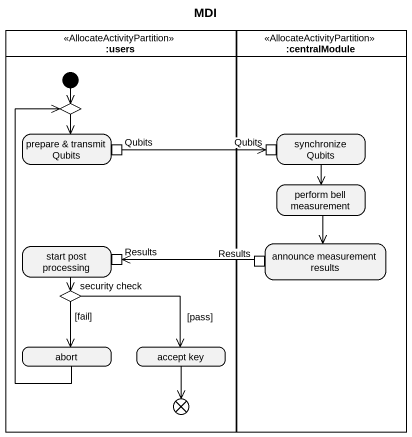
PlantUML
@startuml
title MDI
hide empty description
state ":users" as users <<AllocateActivityPartition>> {
  state choice1 <<choice>>
  state "prepare & transmit Qubits" as prepare_transmit_Qubits {
    state Qubits <<outputPin>>
  }
  state "start post processing" as start_post_processing {
    state Results <<inputPin>>
  }
  state "security check" as security_check <<choice>>
  state abort
  state "accept key" as accept_key
  state flowfinal1 <<end>>
  [*] --> choice1
}
state ":centralModule" as centralModule <<AllocateActivityPartition>> {
  state "synchronize Qubits" as synchronize_Qubits {
    state "Qubits" as Qubits_2 <<inputPin>>
  }
  state "perform bell measurement" as perform_bell_measurement
  state "announce measurement results" as announce_measurement_results {
    state "Results" as Results_2 <<outputPin>>
  }
}
choice1 --> prepare_transmit_Qubits
Qubits -right-> Qubits_2
synchronize_Qubits --> perform_bell_measurement
perform_bell_measurement --> announce_measurement_results
start_post_processing --> security_check
Results_2 -left-> Results
security_check --> abort : [fail]
security_check -right-> accept_key : [pass]
abort -up-> choice1
accept_key --> flowfinal1
@enduml
